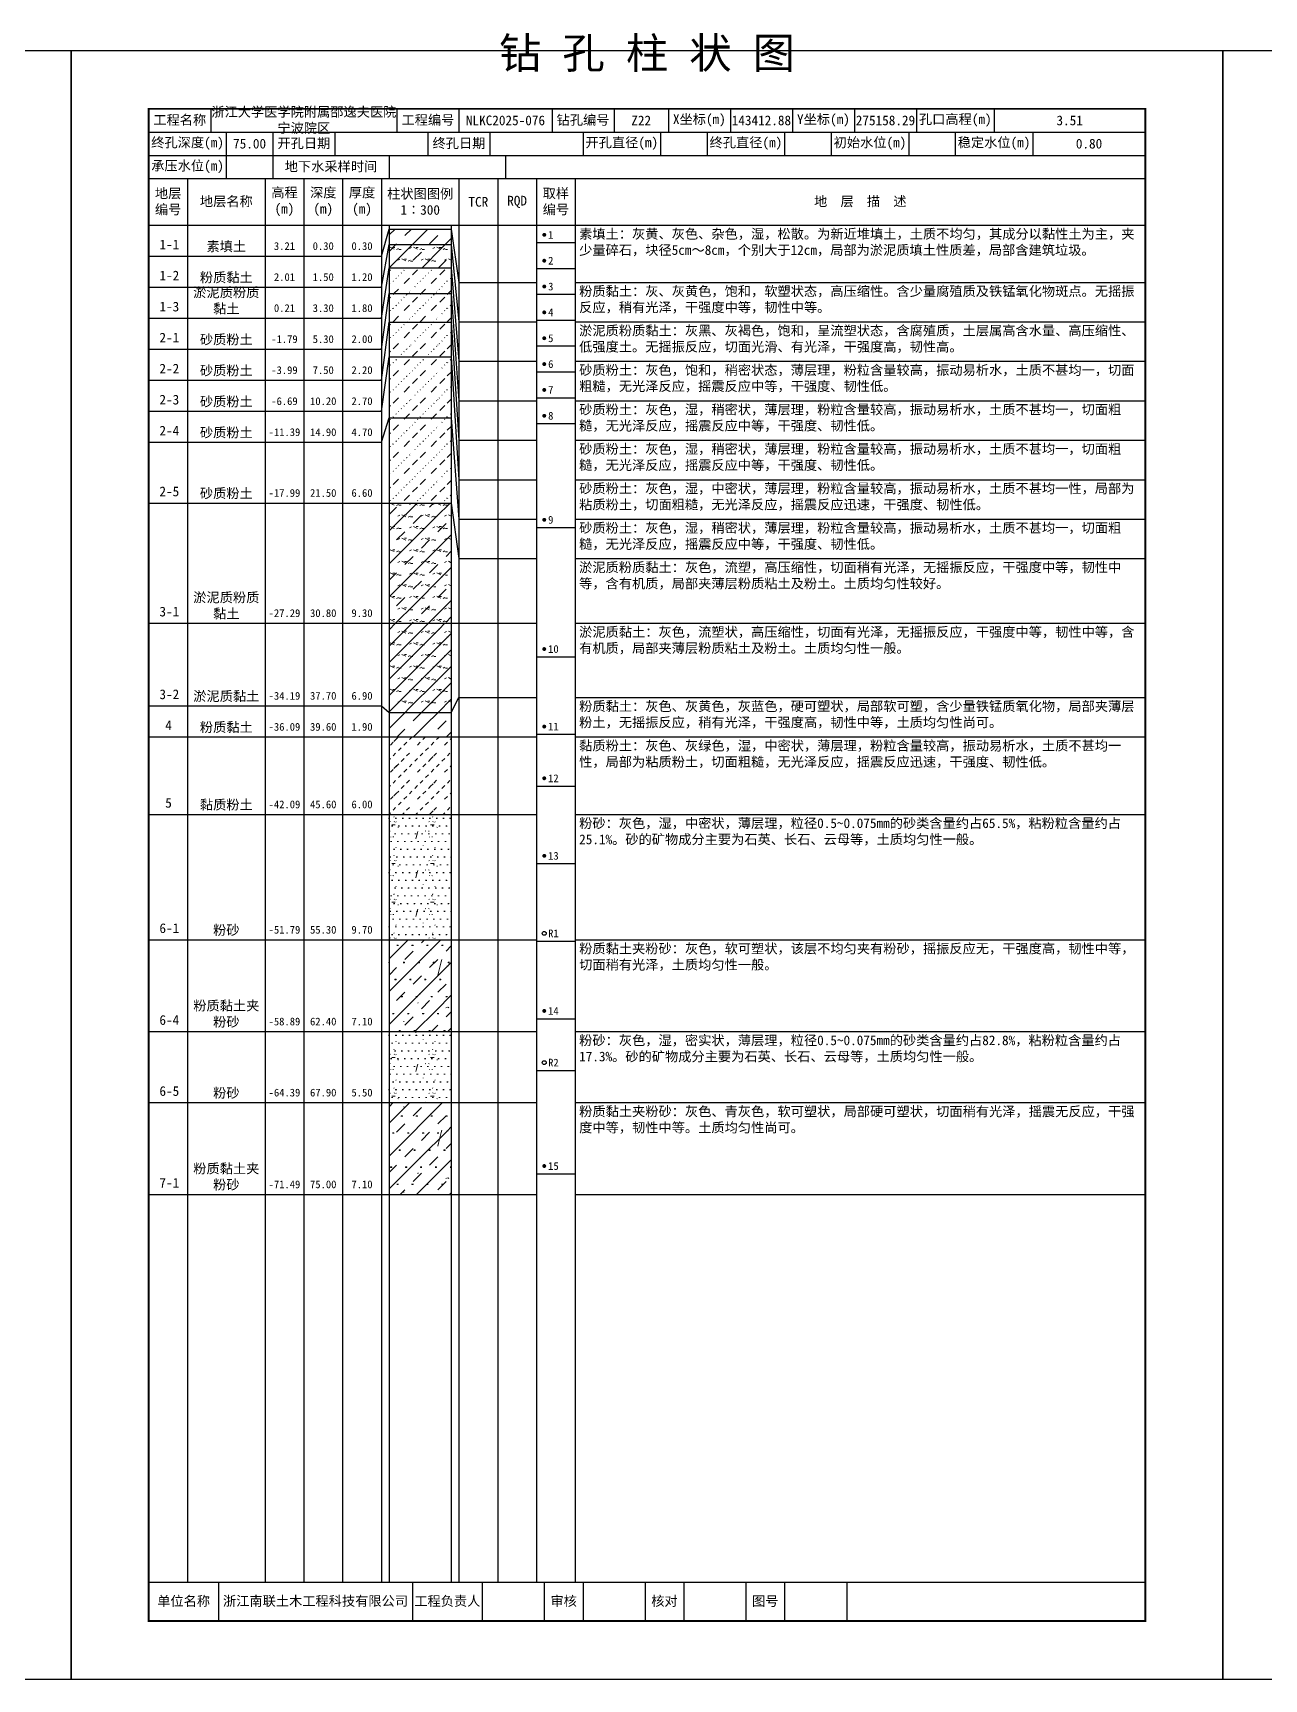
# Model space of a CAD drawing. Extents: x 297 to 65340, y 0 to 425.
# Drawn here: x 38897.1 to 39214.6, y 0 to 424.6 of the extents above; entities that cross this region are included whole.
import ezdxf
from ezdxf.enums import TextEntityAlignment as Align

# ---------------------------------------------------------------- set-up
doc = ezdxf.new("R2010")
doc.units = 0
doc.layers.get('0').update_dxf_attribs({"linetype": 'CONTINUOUS'})
doc.layers.add('FRAME', color=7, linetype='CONTINUOUS')
doc.layers.add('STRATUM', color=7, linetype='CONTINUOUS')
doc.layers.add('HATCH', color=7, linetype='CONTINUOUS', lineweight=13)
doc.styles.add('ST', font='')
doc.styles.get('ST').set_extended_font_data('SimSun')
pattern_1 = [(45, (0, 0), (-4.2426407, 4.2426407), [10, 0]), (45, (1.061, -3.182), (-2.1213203, 6.363961), [3, -3])]
pattern_2 = [(45, (0, 0), (-4.2426407, 4.2426407), [10, 0]), (45, (1.061, -3.182), (-2.1213203, 6.363961), [3, -3]), (26.565, (1.0741, -0.2536), (5.99982296, 5.99981224), [0.567, -12.849]), (0, (0.507, -0.2536), (0, 6), [0.567, -5.433]), (26.565, (-1.5813, 0), (5.99982296, 5.99981224), [0.567, -12.849]), (0, (-1.074, 0.2536), (0, 6), [0.567, -5.433]), (153.435, (0.5071, -0.2536), (-5.9998176, -5.36e-06), [1.134, -12.2826]), (26.565, (4.0741, 2.7464), (5.99982296, 5.99981224), [0.567, -12.849]), (0, (3.507, 2.7464), (0, 6), [0.567, -5.433]), (26.565, (1.4187, 3), (5.99982296, 5.99981224), [0.567, -12.849]), (0, (1.926, 3.2536), (0, 6), [0.567, -5.433]), (153.435, (3.5071, 2.7464), (-5.9998176, -5.36e-06), [1.134, -12.2826])]
pattern_3 = [(45.000006, (0, 0), (-7.3e-07, 6.99998237), [1.971956, -7.927535]), (45.000006, (2.813, 2.829), (-7.3e-07, 6.99998237), [1.99367, -7.905828]), (45.000006, (5.0675, 5.082), (-7.3e-07, 6.99998237), [1.813609, -8.085882]), (26.565052, (0, 3.5), (7.00000042, 7.00000017), [0.0965, -15.555976]), (36.869899, (0.7, 4.2), (6.999999835, 7.000000165), [0.197747, -34.802253]), (315.00001, (3.5, 6.976), (6.99998237, 1.2e-06), [0.033054, -9.866441]), (26.565052, (3.5, 0), (7.00000042, 7.00000017), [0.144749, -15.507727]), (26.565052, (4.2, 0.7), (7.00000042, 7.00000017), [0.10528, -15.547196]), (90.000004, (4.55, 1.05), (-7, -5e-07), [0.028767, -6.971233]), (26.565052, (4.9, 1.4), (7.00000042, 7.00000017), [0.091014, -31.213938]), (36.869899, (5.6, 2.1), (6.999999835, 7.000000165), [0.110692, -34.889308]), (45.000002, (6.3, 2.8), (-2.4e-07, 6.99998237), [0.109112, -9.790383]), (315.00001, (6.914, 3.548), (6.99998237, 1.2e-06), [0.033054, -9.866441]), (36.869898, (1.4, 4.9), (6.999999957, 7.000000043), [0.10224, -34.89776]), (53.130103, (2.1, 5.6), (13.999999763, 21.00000016), [0.134384, -34.865616]), (53.130103, (2.8, 6.3), (13.999999763, 21.00000016), [0.126246, -34.873754])]
pattern_4 = [(82.875, (-0.8346, -1.206), (0.00036925, 10.00017644), [0.08929, -80.53371]), (143.13, (-0.7336, -1.2818), (-29.99996427, 20.00005359), [0.12627, -49.87373]), (172.875, (-0.5564, -1.304), (-70.000245666, 9.99966033), [0.17857, -80.44443]), (206.565, (-0.378, -1.2147), (-9.99970493, -9.99968706), [0.19954, -22.16046]), (243.435, (-0.2887, -1.0363), (8.93e-06, -9.999696), [0.19954, -22.16146]), (255.964, (-0.1994, -0.679), (-0.00020004, -9.99950129), [0.36813, -40.86287]), (255.964, (0.1106, 0.561), (-0.00020004, -9.99950129), [1.27838, -39.95262]), (255.964, (0.179, 0.835), (-0.00020004, -9.99950129), [0.28235, -40.94865]), (216.87, (0.3694, 1.0892), (-9.99998214, -10.00001786), [0.12627, -49.87373]), (243.435, (0.2683, 1.0135), (8.93e-06, -9.999696), [0.19954, -22.16146]), (206.565, (0.548, 1.1785), (-9.99970493, -9.99968706), [0.19954, -22.16046]), (172.875, (0.725, 1.1563), (-70.000245666, 9.99966033), [0.17857, -80.44443]), (143.13, (0.826, 1.0806), (-29.99996427, 20.00005359), [0.12627, -49.87373]), (82.875, (0.815, 0.992), (0.00036925, 10.00017644), [0.08929, -80.53371]), (0, (-0.33, 0.34), (0, 10), [0.89286, -9.10714]), (0, (0.025, 0), (1, 2), [0, -1.75]), (0, (0, 0.025), (1, 2), [0, -1.75]), (0, (0, 0), (1, 2), [0, -1.75]), (0, (-0.025, 0), (1, 2), [0, -1.75]), (0, (0, -0.025), (1, 2), [0, -1.75])]
pattern_5 = [(82.875, (-1.8361, -2.6533), (0.00081235, 22.00038817), [0.196438, -177.174162]), (143.13, (-1.614, -2.82), (-65.9999214, 44.0001179), [0.277794, -109.722206]), (172.875, (-1.224, -2.8687), (-154.00054047, 21.99925272), [0.392854, -176.977746]), (206.565, (-0.831, -2.672), (-21.9993508, -21.9993115), [0.438988, -48.753012]), (243.435, (-0.635, -2.28), (1.96e-05, -21.9993312), [0.438988, -48.755212]), (255.964, (-0.4387, -1.494), (-0.0004401, -21.9989028), [0.809886, -89.898314]), (255.964, (0.2434, 1.2344), (-0.0004401, -21.9989028), [2.812436, -87.895764]), (255.964, (0.394, 1.837), (-0.0004401, -21.9989028), [0.62117, -90.08703]), (216.87, (0.8126, 2.3963), (-21.9999607, -22.0000393), [0.277794, -109.722206]), (243.435, (0.59, 2.23), (1.96e-05, -21.9993312), [0.438988, -48.755212]), (206.565, (1.205, 2.593), (-21.9993508, -21.9993115), [0.438988, -48.753012]), (172.875, (1.595, 2.544), (-154.00054047, 21.99925272), [0.392854, -176.977746]), (143.13, (1.8173, 2.3772), (-65.9999214, 44.0001179), [0.277794, -109.722206]), (82.875, (1.793, 2.1823), (0.00081235, 22.00038817), [0.196438, -177.174162]), (0, (-0.725, 0.748), (0, 22), [1.964292, -20.035708]), (0, (0.055, 0), (2.2, 4.4), [0, -3.85]), (0, (0, 0.055), (2.2, 4.4), [0, -3.85]), (0, (0, 0), (2.2, 4.4), [0, -3.85]), (0, (-0.055, 0), (2.2, 4.4), [0, -3.85]), (0, (0, -0.055), (2.2, 4.4), [0, -3.85])]

# ---------------------------------------------------------------- blocks, each defined once
blk = doc.blocks.new('SolidCircle')
at = {"const_width": 0.5}
blk.add_lwpolyline([(-0.25, 0, 1), (0.25, 0, 1)], format="xyb", close=True, dxfattribs=at)

msp = doc.modelspace()

# ---------------------------------------------------------------- hatches: boundary and pattern name
at = {"layer": 'HATCH'}
h = msp.add_hatch(dxfattribs=at)
h.set_pattern_fill('FZNT', color=256, style=0)
h.set_pattern_definition(pattern_1)
h.paths.add_polyline_path([(39005, 374), (38989, 374), (38989, 370), (39005, 370)])
h = msp.add_hatch(dxfattribs=at)
h.set_pattern_fill('YNFNT', color=256, style=0)
h.set_pattern_definition(pattern_2)
h.paths.add_polyline_path([(39005, 370), (38989, 370), (38989, 364), (39005, 364)])
h = msp.add_hatch(dxfattribs=at)
h.set_pattern_fill('SZFT', color=256, style=0)
h.set_pattern_definition(pattern_3)
h.paths.add_polyline_path([(39005, 364), (38989, 364), (38989, 357.33), (39005, 357.33)])
h = msp.add_hatch(dxfattribs=at)
h.set_pattern_fill('SZFT', color=256, style=0)
h.set_pattern_definition(pattern_3)
h.paths.add_polyline_path([(39005, 357.33), (38989, 357.33), (38989, 350), (39005, 350)])
h = msp.add_hatch(dxfattribs=at)
h.set_pattern_fill('SZFT', color=256, style=0)
h.set_pattern_definition(pattern_3)
h.paths.add_polyline_path([(39005, 350), (38989, 350), (38989, 341), (39005, 341)])
h = msp.add_hatch(dxfattribs=at)
h.set_pattern_fill('SZFT', color=256, style=0)
h.set_pattern_definition(pattern_3)
h.paths.add_polyline_path([(39005, 341), (38989, 341), (38989, 325.33), (39005, 325.33)])
h = msp.add_hatch(dxfattribs=at)
h.set_pattern_fill('SZFT', color=256, style=0)
h.set_pattern_definition(pattern_3)
h.paths.add_polyline_path([(39005, 325.33), (38989, 325.33), (38989, 303.33), (39005, 303.33)])
h = msp.add_hatch(dxfattribs=at)
h.set_pattern_fill('YNFNT', color=256, style=0)
h.set_pattern_definition(pattern_2)
h.paths.add_polyline_path([(39005, 303.33), (38989, 303.33), (38989, 272.33), (39005, 272.33)])
h = msp.add_hatch(dxfattribs=at)
h.set_pattern_fill('YNNT', color=256, style=0)
h.set_pattern_definition([(45, (0, 0), (-2.12132034, 2.12132034), [10, 0]), (26.565, (1.0741, -0.2536), (5.99982296, 5.99981224), [0.567, -12.849]), (0, (0.507, -0.2536), (0, 6), [0.567, -5.433]), (26.565, (-1.5813, 0), (5.99982296, 5.99981224), [0.567, -12.849]), (0, (-1.074, 0.2536), (0, 6), [0.567, -5.433]), (153.435, (0.5071, -0.2536), (-5.9998176, -5.36e-06), [1.134, -12.2826]), (26.565, (4.0741, 2.7464), (5.99982296, 5.99981224), [0.567, -12.849]), (0, (3.507, 2.7464), (0, 6), [0.567, -5.433]), (26.565, (1.4187, 3), (5.99982296, 5.99981224), [0.567, -12.849]), (0, (1.926, 3.2536), (0, 6), [0.567, -5.433]), (153.435, (3.5071, 2.7464), (-5.9998176, -5.36e-06), [1.134, -12.2826])])
h.paths.add_polyline_path([(39005, 272.33), (38989, 272.33), (38989, 249.33), (39005, 249.33)])
h = msp.add_hatch(dxfattribs=at)
h.set_pattern_fill('FZNT', color=256, style=0)
h.set_pattern_definition(pattern_1)
h.paths.add_polyline_path([(39005, 249.33), (38989, 249.33), (38989, 243), (39005, 243)])
h = msp.add_hatch(dxfattribs=at)
h.set_pattern_fill('NZFT', color=256, style=0)
h.set_pattern_definition([(45.000005, (0, 0), (-6e-07, 6.99998237), [0.947297, -8.952198]), (45.000005, (1.4, 1.4), (-6e-07, 6.99998237), [0.986898, -8.912597]), (45.000005, (2.8, 2.8), (-6e-07, 6.99998237), [1.060182, -8.839313]), (45.000005, (4.2, 4.2), (-6e-07, 6.99998237), [0.949178, -8.950318]), (45.000005, (5.6, 5.6), (-6e-07, 6.99998237), [1.036501, -8.862994]), (45.000005, (3.5, 0), (-6e-07, 6.99998237), [1.013348, -8.886147]), (45.000005, (4.9, 1.4), (-6e-07, 6.99998237), [1.078956, -12.120371]), (45.000005, (6.3, 2.8), (-6e-07, 6.99998237), [0.998824, -8.900671]), (45.000003, (0.7, 4.2), (-3.7e-07, 6.99998237), [1.05533, -8.844165]), (45.000003, (2.1, 5.6), (-3.7e-07, 6.99998237), [1.036501, -8.862994])])
h.paths.add_polyline_path([(39005, 243), (38989, 243), (38989, 223), (39005, 223)])
h = msp.add_hatch(dxfattribs=at)
h.set_pattern_fill('FS', color=256, style=0)
h.set_pattern_definition(pattern_4)
h.paths.add_polyline_path([(39005, 223), (38989, 223), (38989, 190.67), (39005, 190.67)])
h = msp.add_hatch(dxfattribs=at)
h.set_pattern_fill('FZNT', color=256, style=0)
h.set_pattern_definition(pattern_1)
h.paths.add_polyline_path([(39005, 190.67), (38989, 190.67), (38989, 167), (39005, 167)])
h = msp.add_hatch(dxfattribs=at)
h.set_pattern_fill('FS', color=256, scale=2.2, style=0)
h.set_pattern_definition(pattern_5)
h.paths.add_polyline_path([(39005, 190.67), (38989, 190.67), (38989, 167), (39005, 167)])
h = msp.add_hatch(dxfattribs=at)
h.set_pattern_fill('FS', color=256, style=0)
h.set_pattern_definition(pattern_4)
h.paths.add_polyline_path([(39005, 167), (38989, 167), (38989, 148.67), (39005, 148.67)])
h = msp.add_hatch(dxfattribs=at)
h.set_pattern_fill('FZNT', color=256, style=0)
h.set_pattern_definition(pattern_1)
h.paths.add_polyline_path([(39005, 148.67), (38989, 148.67), (38989, 125), (39005, 125)])
h = msp.add_hatch(dxfattribs=at)
h.set_pattern_fill('FS', color=256, scale=2.2, style=0)
h.set_pattern_definition(pattern_5)
h.paths.add_polyline_path([(39005, 148.67), (38989, 148.67), (38989, 125), (39005, 125)])

# ---------------------------------------------------------------- linework, layer by layer
at = {"layer": 'FRAME', "color": 245, "linetype": 'Continuous'}
for points in [[(38610, 0), (38907, 0), (38907, 420), (38610, 420)], [(38907, 0), (39204, 0), (39204, 420), (38907, 420)], [(39204, 0), (39501, 0), (39501, 420), (39204, 420)]]:
    msp.add_lwpolyline(points, close=True, dxfattribs=at)
at = {"layer": 'FRAME', "linetype": 'Continuous', "const_width": 0.5}
msp.add_lwpolyline([(38927, 15), (39184, 15), (39184, 405), (38927, 405)], close=True, dxfattribs=at)
at = {"layer": 'FRAME', "color": 0, "linetype": 'Continuous'}
for points in [[(38943, 405), (38943, 399)], [(38991, 405), (38991, 399)], [(39007, 405), (39007, 399)], [(39031, 405), (39031, 399)], [(39047, 405), (39047, 399)], [(39061, 405), (39061, 399)], [(39077, 405), (39077, 399)], [(39093, 405), (39093, 399)], [(39109, 405), (39109, 399)], [(39125, 405), (39125, 399)], [(39145, 405), (39145, 399)], [(39184, 405), (39184, 399)], [(38927, 399), (39184, 399)], [(38947, 399), (38947, 393)], [(38959, 399), (38959, 393)], [(38975, 399), (38975, 393)], [(38999, 399), (38999, 393)], [(39015, 399), (39015, 393)], [(39039, 399), (39039, 393)], [(39059, 399), (39059, 393)], [(39071, 399), (39071, 393)], [(39091, 399), (39091, 393)], [(39103, 399), (39103, 393)], [(39123, 399), (39123, 393)], [(39135, 399), (39135, 393)], [(39155, 399), (39155, 393)], [(39184, 399), (39184, 393)], [(38927, 393), (39184, 393)], [(38947, 393), (38947, 387)], [(38959, 393), (38959, 387)], [(38989, 393), (38989, 387)], [(39019, 393), (39019, 387)], [(38927, 387), (39184, 387)], [(38937, 387), (38937, 25)], [(38957, 387), (38957, 25)], [(38967, 387), (38967, 25)], [(38977, 387), (38977, 25)], [(38987, 387), (38987, 25)], [(39007, 387), (39007, 25)], [(39017, 387), (39017, 25)], [(39027, 387), (39027, 25)], [(39037, 387), (39037, 25)], [(39184, 387), (39184, 25)], [(38927, 375), (39184, 375)], [(38989, 375), (38989, 25)], [(39005, 375), (39005, 25)], [(38927, 25), (39184, 25)], [(38945, 25), (38945, 15)], [(38995, 25), (38995, 15)], [(39013, 25), (39013, 15)], [(39029, 25), (39029, 15)], [(39039, 25), (39039, 15)], [(39055, 25), (39055, 15)], [(39065, 25), (39065, 15)], [(39081, 25), (39081, 15)], [(39091, 25), (39091, 15)], [(39107, 25), (39107, 15)]]:
    msp.add_lwpolyline(points, dxfattribs=at)
at = {"layer": 'STRATUM', "linetype": 'Continuous'}
for points in [[(38987, 367), (38989, 374), (39005, 374), (39007, 360.23)], [(38987, 359), (38989, 370), (39005, 370), (39007, 350.06)], [(39027, 370.5), (39037, 370.5)], [(38927, 367), (38937, 367)], [(38937, 367), (38957, 367)], [(38957, 367), (38967, 367)], [(38967, 367), (38977, 367)], [(38977, 367), (38987, 367)], [(38987, 351), (38989, 364), (39005, 364), (39007, 339.88)], [(39027, 363.83), (39037, 363.83)], [(38927, 359), (38937, 359)], [(38937, 359), (38957, 359)], [(38957, 359), (38967, 359)], [(38967, 359), (38977, 359)], [(38977, 359), (38987, 359)], [(38987, 343), (38989, 357.33), (39005, 357.33), (39007, 329.7)], [(39007, 360.23), (39017, 360.23)], [(39017, 360.23), (39027, 360.23)], [(39027, 357.17), (39037, 357.17)], [(39037, 360.23), (39184, 360.23)], [(38927, 351), (38937, 351)], [(38937, 351), (38957, 351)], [(38957, 351), (38967, 351)], [(38967, 351), (38977, 351)], [(38977, 351), (38987, 351)], [(38987, 335), (38989, 350), (39005, 350), (39007, 319.53)], [(39007, 350.06), (39017, 350.06)], [(39017, 350.06), (39027, 350.06)], [(39027, 350.5), (39037, 350.5)], [(39037, 350.06), (39184, 350.06)], [(38927, 343), (38937, 343)], [(38937, 343), (38957, 343)], [(38957, 343), (38967, 343)], [(38967, 343), (38977, 343)], [(38977, 343), (38987, 343)], [(38987, 327), (38989, 341), (39005, 341), (39007, 309.35)], [(39007, 339.88), (39017, 339.88)], [(39017, 339.88), (39027, 339.88)], [(39027, 343.83), (39037, 343.83)], [(39037, 339.88), (39184, 339.88)], [(39027, 337.17), (39037, 337.17)], [(38927, 335), (38937, 335)], [(38937, 335), (38957, 335)], [(38957, 335), (38967, 335)], [(38967, 335), (38977, 335)], [(38977, 335), (38987, 335)], [(38927, 327), (38937, 327)], [(38937, 327), (38957, 327)], [(38957, 327), (38967, 327)], [(38967, 327), (38977, 327)], [(38977, 327), (38987, 327)], [(39007, 329.7), (39017, 329.7)], [(39017, 329.7), (39027, 329.7)], [(39027, 330.5), (39037, 330.5)], [(39037, 329.7), (39184, 329.7)], [(38987, 319), (38989, 325.33), (39005, 325.33), (39007, 299.17)], [(39027, 323.83), (39037, 323.83)], [(38927, 319), (38937, 319)], [(38937, 319), (38957, 319)], [(38957, 319), (38967, 319)], [(38967, 319), (38977, 319)], [(38977, 319), (38987, 319)], [(39007, 319.53), (39017, 319.53)], [(39017, 319.53), (39027, 319.53)], [(39037, 319.53), (39184, 319.53)], [(39007, 309.35), (39017, 309.35)], [(39017, 309.35), (39027, 309.35)], [(39037, 309.35), (39184, 309.35)], [(38927, 303.33), (38937, 303.33)], [(38937, 303.33), (38957, 303.33)], [(38957, 303.33), (38967, 303.33)], [(38967, 303.33), (38977, 303.33)], [(38977, 303.33), (38987, 303.33)], [(38987, 303.33), (38989, 303.33), (39005, 303.33), (39007, 289)], [(39007, 299.17), (39017, 299.17)], [(39017, 299.17), (39027, 299.17)], [(39037, 299.17), (39184, 299.17)], [(39027, 297), (39037, 297)], [(39007, 289), (39017, 289)], [(39017, 289), (39027, 289)], [(39037, 289), (39184, 289)], [(38927, 272.33), (38937, 272.33)], [(38937, 272.33), (38957, 272.33)], [(38957, 272.33), (38967, 272.33)], [(38967, 272.33), (38977, 272.33)], [(38977, 272.33), (38987, 272.33)], [(38987, 272.33), (38989, 272.33), (39005, 272.33), (39007, 272.33)], [(39007, 272.33), (39017, 272.33)], [(39017, 272.33), (39027, 272.33)], [(39037, 272.33), (39184, 272.33)], [(39027, 263.67), (39037, 263.67)], [(38927, 251), (38937, 251)], [(38937, 251), (38957, 251)], [(38957, 251), (38967, 251)], [(38967, 251), (38977, 251)], [(38977, 251), (38987, 251)], [(38987, 251), (38989, 249.33), (39005, 249.33), (39007, 253.18)], [(39007, 253.18), (39017, 253.18)], [(39017, 253.18), (39027, 253.18)], [(39037, 253.18), (39184, 253.18)], [(38927, 243), (38937, 243)], [(38937, 243), (38957, 243)], [(38957, 243), (38967, 243)], [(38967, 243), (38977, 243)], [(38977, 243), (38987, 243)], [(38987, 243), (38989, 243), (39005, 243), (39007, 243)], [(39007, 243), (39017, 243)], [(39017, 243), (39027, 243)], [(39027, 243.67), (39037, 243.67)], [(39037, 243), (39184, 243)], [(39027, 230.33), (39037, 230.33)], [(38927, 223), (38937, 223)], [(38937, 223), (38957, 223)], [(38957, 223), (38967, 223)], [(38967, 223), (38977, 223)], [(38977, 223), (38987, 223)], [(38987, 223), (38989, 223), (39005, 223), (39007, 223)], [(39007, 223), (39017, 223)], [(39017, 223), (39027, 223)], [(39037, 223), (39184, 223)], [(39027, 210.33), (39037, 210.33)], [(38927, 190.67), (38937, 190.67)], [(38937, 190.67), (38957, 190.67)], [(38957, 190.67), (38967, 190.67)], [(38967, 190.67), (38977, 190.67)], [(38977, 190.67), (38987, 190.67)], [(38987, 190.67), (38989, 190.67), (39005, 190.67), (39007, 190.67)], [(39007, 190.67), (39017, 190.67)], [(39017, 190.67), (39027, 190.67)], [(39027, 190.33), (39037, 190.33)], [(39037, 190.67), (39184, 190.67)], [(39027, 170.33), (39037, 170.33)], [(38927, 167), (38937, 167)], [(38937, 167), (38957, 167)], [(38957, 167), (38967, 167)], [(38967, 167), (38977, 167)], [(38977, 167), (38987, 167)], [(38987, 167), (38989, 167), (39005, 167), (39007, 167)], [(39007, 167), (39017, 167)], [(39017, 167), (39027, 167)], [(39037, 167), (39184, 167)], [(39027, 157), (39037, 157)], [(38927, 148.67), (38937, 148.67)], [(38937, 148.67), (38957, 148.67)], [(38957, 148.67), (38967, 148.67)], [(38967, 148.67), (38977, 148.67)], [(38977, 148.67), (38987, 148.67)], [(38987, 148.67), (38989, 148.67), (39005, 148.67), (39007, 148.67)], [(39007, 148.67), (39017, 148.67)], [(39017, 148.67), (39027, 148.67)], [(39037, 148.67), (39184, 148.67)], [(39027, 130.33), (39037, 130.33)], [(38927, 125), (38937, 125)], [(38937, 125), (38957, 125)], [(38957, 125), (38967, 125)], [(38967, 125), (38977, 125)], [(38977, 125), (38987, 125)], [(38987, 125), (38989, 125), (39005, 125), (39007, 125)], [(39007, 125), (39017, 125)], [(39017, 125), (39027, 125)], [(39037, 125), (39184, 125)]]:
    msp.add_lwpolyline(points, dxfattribs=at)
at = {"layer": 'STRATUM'}
for centre in [(39029, 192.33), (39029, 159)]:
    msp.add_circle(centre, 0.5, dxfattribs=at)

# ---------------------------------------------------------------- block references
for p in [(39029, 372.5), (39029, 365.83), (39029, 359.17), (39029, 352.5), (39029, 345.83), (39029, 339.17), (39029, 332.5), (39029, 325.83), (39029, 299), (39029, 265.67), (39029, 245.67), (39029, 232.33), (39029, 212.33), (39029, 172.33), (39029, 132.33)]:
    msp.add_blockref('SolidCircle', p, dxfattribs=at)

# ---------------------------------------------------------------- texts
at = {"layer": 'FRAME', "style": 'ST'}
msp.add_text('钻 孔 柱 状 图', height=8, dxfattribs=at).set_placement((39055.5, 413), align=Align.BOTTOM_CENTER)
at = {"layer": 'FRAME', "char_height": 2.5, "attachment_point": 5, "style": 'ST'}
for s, insert, width in [('工程名称', (38935, 402), 16), ('浙江大学医学院附属邵逸夫医院宁波院区', (38967, 402), 48), ('工程编号', (38999, 402), 16), ('钻孔编号', (39039, 402), 16), ('X坐标(m)', (39069, 402), 16), ('Y坐标(m)', (39101, 402), 16), ('孔口高程(m)', (39135, 402), 20), ('NLKC2025-076', (39019, 402), 24), ('Z22', (39054, 402), 14), ('143412.88', (39085, 402), 16), ('275158.29', (39117, 402), 16), ('3.51', (39164.5, 402), 39), ('终孔深度(m)', (38937, 396), 20), ('75.00', (38953, 396), 12), ('开孔日期', (38967, 396), 16), ('终孔日期', (39007, 396), 16), ('开孔直径(m)', (39049, 396), 20), ('终孔直径(m)', (39081, 396), 20), ('初始水位(m)', (39113, 396), 20), ('稳定水位(m)', (39145, 396), 20), ('0.80', (39169.5, 396), 29), ('承压水位(m)', (38937, 390), 20), ('地下水采样时间', (38974, 390), 30), ('地层编号', (38932, 381), 10), ('地层名称', (38947, 381), 20), ('高程\\P(m)', (38962, 381), 10), ('深度\\P(m)', (38972, 381), 10), ('厚度\\P(m)', (38982, 381), 10), ('柱状图图例\\P1∶300', (38997, 381), 20), ('TCR', (39012, 381), 10), ('RQD', (39022, 381), 10), ('取样编号', (39032, 381), 10), ('地  层  描  述', (39110.5, 381), 147), ('单位名称', (38936, 20), 18), ('浙江南联土木工程科技有限公司', (38970, 20), 50), ('工程负责人', (39004, 20), 18), ('审核', (39034, 20), 10), ('核对', (39060, 20), 10), ('图号', (39086, 20), 10)]:
    msp.add_mtext(s, dxfattribs=dict(at, insert=insert, width=width))
at = {"layer": 'STRATUM', "style": 'ST'}
for s, height, p in [('1-1', 2.5, (38929.75, 370)), ('1', 2, (39030, 372.5)), ('2', 2, (39030, 365.83)), ('1-2', 2.5, (38929.75, 362)), ('3', 2, (39030, 359.17)), ('1-3', 2.5, (38929.75, 354)), ('4', 2, (39030, 352.5)), ('2-1', 2.5, (38929.75, 346)), ('5', 2, (39030, 345.83)), ('6', 2, (39030, 339.17)), ('2-2', 2.5, (38929.75, 338)), ('2-3', 2.5, (38929.75, 330)), ('7', 2, (39030, 332.5)), ('2-4', 2.5, (38929.75, 322)), ('8', 2, (39030, 325.83)), ('2-5', 2.5, (38929.75, 306.33)), ('9', 2, (39030, 299)), ('3-1', 2.5, (38929.75, 275.33)), ('10', 2, (39030, 265.67)), ('3-2', 2.5, (38929.75, 254)), ('4', 2.5, (38931.25, 246)), ('11', 2, (39030, 245.67)), ('12', 2, (39030, 232.33)), ('5', 2.5, (38931.25, 226)), ('13', 2, (39030, 212.33)), ('6-1', 2.5, (38929.75, 193.67)), ('R1', 2, (39030, 192.33)), ('6-4', 2.5, (38929.75, 170)), ('14', 2, (39030, 172.33)), ('R2', 2, (39030, 159)), ('6-5', 2.5, (38929.75, 151.67)), ('15', 2, (39030, 132.33)), ('7-1', 2.5, (38929.75, 128))]:
    msp.add_text(s, height=height, dxfattribs=at).set_placement(p, align=Align.MIDDLE_LEFT)
for s, p in [('3.21', (38962, 368)), ('0.30', (38972, 368)), ('0.30', (38982, 368)), ('2.01', (38962, 360)), ('1.50', (38972, 360)), ('1.20', (38982, 360)), ('0.21', (38962, 352)), ('3.30', (38972, 352)), ('1.80', (38982, 352)), ('-1.79', (38962, 344)), ('5.30', (38972, 344)), ('2.00', (38982, 344)), ('-3.99', (38962, 336)), ('7.50', (38972, 336)), ('2.20', (38982, 336)), ('-6.69', (38962, 328)), ('10.20', (38972, 328)), ('2.70', (38982, 328)), ('-11.39', (38962, 320)), ('14.90', (38972, 320)), ('4.70', (38982, 320)), ('-17.99', (38962, 304.33)), ('21.50', (38972, 304.33)), ('6.60', (38982, 304.33)), ('-27.29', (38962, 273.33)), ('30.80', (38972, 273.33)), ('9.30', (38982, 273.33)), ('-34.19', (38962, 252)), ('37.70', (38972, 252)), ('6.90', (38982, 252)), ('-36.09', (38962, 244)), ('39.60', (38972, 244)), ('1.90', (38982, 244)), ('-42.09', (38962, 224)), ('45.60', (38972, 224)), ('6.00', (38982, 224)), ('-51.79', (38962, 191.67)), ('55.30', (38972, 191.67)), ('9.70', (38982, 191.67)), ('-58.89', (38962, 168)), ('62.40', (38972, 168)), ('7.10', (38982, 168)), ('-64.39', (38962, 149.67)), ('67.90', (38972, 149.67)), ('5.50', (38982, 149.67)), ('-71.49', (38962, 126)), ('75.00', (38972, 126)), ('7.10', (38982, 126))]:
    msp.add_text(s, height=2, dxfattribs=at).set_placement(p, align=Align.BOTTOM_CENTER)
at = {"layer": 'STRATUM', "char_height": 2.5, "style": 'ST'}
for s, insert, width, attachment_point in [('素填土：灰黄、灰色、杂色，湿，松散。为新近堆填土，土质不均匀，其成分以黏性土为主，夹少量碎石，块径5cm～8cm，个别大于12cm，局部为淤泥质填土性质差，局部含建筑垃圾。', (39038, 374), 146, 1), ('素填土', (38947, 368), 20, 8), ('粉质黏土', (38947, 360), 20, 8), ('淤泥质粉质黏土', (38947, 352), 20, 8), ('粉质黏土：灰、灰黄色，饱和，软塑状态，高压缩性。含少量腐殖质及铁锰氧化物斑点。无摇振反应，稍有光泽，干强度中等，韧性中等。', (39038, 359.23), 146, 1), ('淤泥质粉质黏土：灰黑、灰褐色，饱和，呈流塑状态，含腐殖质，土层属高含水量、高压缩性、低强度土。无摇振反应，切面光滑、有光泽，干强度高，韧性高。', (39038, 349.06), 146, 1), ('砂质粉土', (38947, 344), 20, 8), ('砂质粉土', (38947, 336), 20, 8), ('砂质粉土：灰色，饱和，稍密状态，薄层理，粉粒含量较高，振动易析水，土质不甚均一，切面粗糙，无光泽反应，摇震反应中等，干强度、韧性低。', (39038, 338.88), 146, 1), ('砂质粉土', (38947, 328), 20, 8), ('砂质粉土：灰色，湿，稍密状，薄层理，粉粒含量较高，振动易析水，土质不甚均一，切面粗糙，无光泽反应，摇震反应中等，干强度、韧性低。', (39038, 328.7), 146, 1), ('砂质粉土', (38947, 320), 20, 8), ('砂质粉土：灰色，湿，稍密状，薄层理，粉粒含量较高，振动易析水，土质不甚均一，切面粗糙，无光泽反应，摇震反应中等，干强度、韧性低。', (39038, 318.53), 146, 1), ('砂质粉土', (38947, 304.33), 20, 8), ('砂质粉土：灰色，湿，中密状，薄层理，粉粒含量较高，振动易析水，土质不甚均一性，局部为粘质粉土，切面粗糙，无光泽反应，摇震反应迅速，干强度、韧性低。', (39038, 308.35), 146, 1), ('砂质粉土：灰色，湿，稍密状，薄层理，粉粒含量较高，振动易析水，土质不甚均一，切面粗糙，无光泽反应，摇震反应中等，干强度、韧性低。', (39038, 298.17), 146, 1), ('淤泥质粉质黏土：灰色，流塑，高压缩性，切面稍有光泽，无摇振反应，干强度中等，韧性中等，含有机质，局部夹薄层粉质粘土及粉土。土质均匀性较好。', (39038, 288), 146, 1), ('淤泥质粉质黏土', (38947, 273.33), 20, 8), ('淤泥质黏土：灰色，流塑状，高压缩性，切面有光泽，无摇振反应，干强度中等，韧性中等，含有机质，局部夹薄层粉质粘土及粉土。土质均匀性一般。', (39038, 271.33), 146, 1), ('淤泥质黏土', (38947, 252), 20, 8), ('粉质黏土：灰色、灰黄色，灰蓝色，硬可塑状，局部软可塑，含少量铁锰质氧化物，局部夹薄层粉土，无摇振反应，稍有光泽，干强度高，韧性中等，土质均匀性尚可。', (39038, 252.18), 146, 1), ('粉质黏土', (38947, 244), 20, 8), ('黏质粉土：灰色、灰绿色，湿，中密状，薄层理，粉粒含量较高，振动易析水，土质不甚均一性，局部为粘质粉土，切面粗糙，无光泽反应，摇震反应迅速，干强度、韧性低。', (39038, 242), 146, 1), ('黏质粉土', (38947, 224), 20, 8), ('粉砂：灰色，湿，中密状，薄层理，粒径0.5~0.075mm的砂类含量约占65.5%，粘粉粒含量约占25.1%。砂的矿物成分主要为石英、长石、云母等，土质均匀性一般。', (39038, 222), 146, 1), ('粉砂', (38947, 191.67), 20, 8), ('粉质黏土夹粉砂：灰色，软可塑状，该层不均匀夹有粉砂，摇振反应无，干强度高，韧性中等，切面稍有光泽，土质均匀性一般。', (39038, 189.67), 146, 1), ('粉质黏土夹粉砂', (38947, 168), 20, 8), ('粉砂：灰色，湿，密实状，薄层理，粒径0.5~0.075mm的砂类含量约占82.8%，粘粉粒含量约占17.3%。砂的矿物成分主要为石英、长石、云母等，土质均匀性一般。', (39038, 166), 146, 1), ('粉砂', (38947, 149.67), 20, 8), ('粉质黏土夹粉砂：灰色、青灰色，软可塑状，局部硬可塑状，切面稍有光泽，摇震无反应，干强度中等，韧性中等。土质均匀性尚可。', (39038, 147.67), 146, 1), ('粉质黏土夹粉砂', (38947, 126), 20, 8)]:
    msp.add_mtext(s, dxfattribs=dict(at, insert=insert, width=width, attachment_point=attachment_point))

doc.saveas('drawing.dxf')
